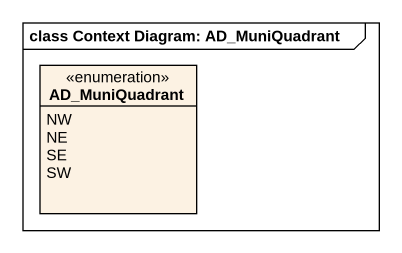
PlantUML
@startuml
mainframe class Context Diagram: AD_MuniQuadrant
hide circle
hide empty members
enum AD_MuniQuadrant {
  NW
  NE
  SE
  SW
}
@enduml
